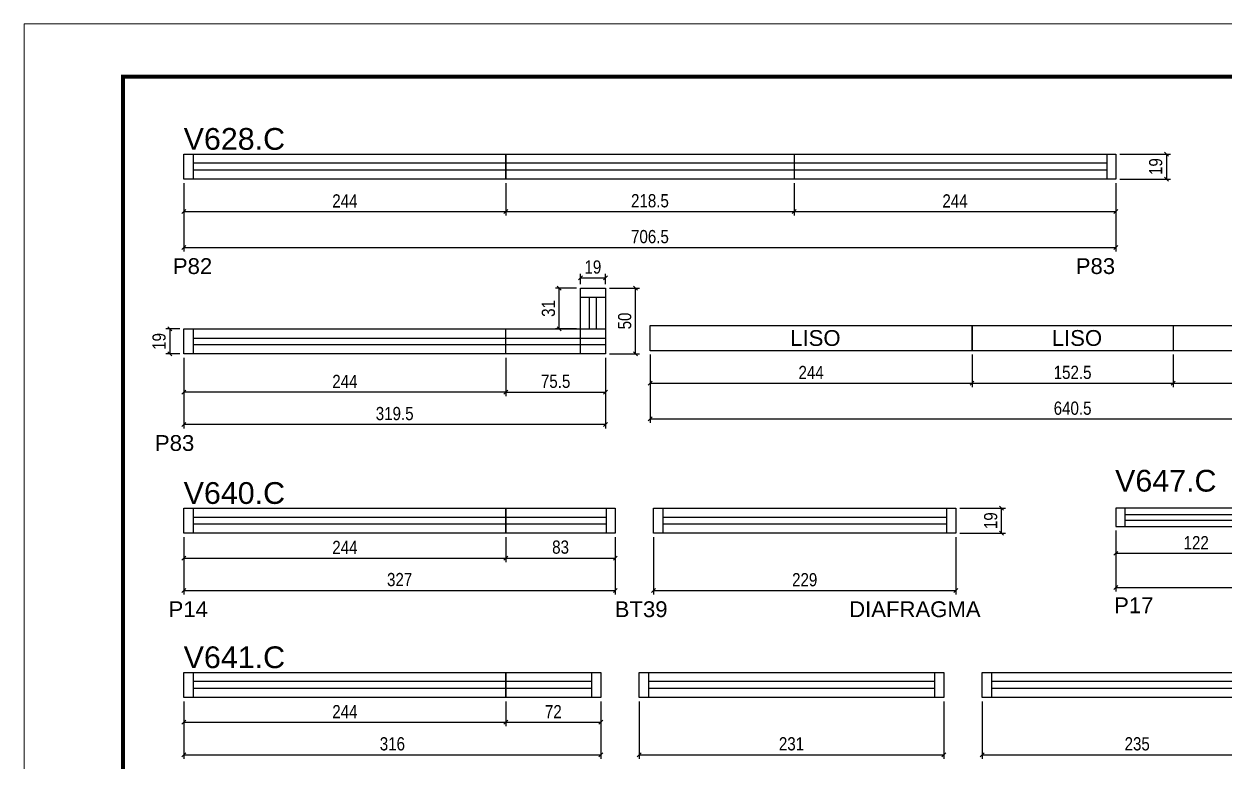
# Model space of a CAD drawing. Extents: x 1959 to 8212, y 239 to 4735.
# Drawn here: x 6727 to 7638, y 3027 to 3587 of the extents above; entities that cross this region are included whole.
import ezdxf

# ---------------------------------------------------------------- set-up
doc = ezdxf.new("R2010")
doc.units = 0
doc.linetypes.add('DASHED', pattern=[0.75, 0.5, -0.25])
for name, color, linetype in [('5', 5, 'Continuous'), ('COTA', 241, 'Continuous'), ('NOMENCLATURA', 7, 'Continuous'), ('Painéis', 200, 'Continuous'), ('SARR_2.2x7', 40, 'Continuous'), ('SARR_EDITAR', 141, 'Continuous')]:
    doc.layers.add(name, color=color, linetype=linetype)
doc.layers.add('Folhas', color=255, linetype='Continuous', lineweight=9)
doc.layers.add('SARRAFO DE PRESSAO', color=251, linetype='DASHED', lineweight=9)
doc.styles.add('COTA TECNICA', font='techl___.ttf', dxfattribs={"height": 10})
doc.styles.add('COTA TECNICA-50', font='techl___.ttf', dxfattribs={"height": 10})
doc.styles.get("Standard").update_dxf_attribs({"font": 'arial.ttf'})
doc.dimstyles.new('COTA PAINEL-50', dxfattribs={"dimtxt": 10, "dimasz": 3, "dimexe": 3, "dimexo": 3, "dimgap": 3, "dimtad": 1, "dimdec": 1, "dimzin": 12, "dimdsep": 46, "dimtxsty": 'COTA TECNICA-50', "dimblk1": 'OBLIQUE', "dimblk2": 'OBLIQUE', "dimsah": 1, "dimcen": 0.9, "dimclrd": 4, "dimclre": 4, "dimclrt": 240, "dimadec": 1, "dimazin": 3, "dimtfac": 1, "dimtdec": 1, "dimtmove": 0, "dimatfit": 3, "dimfxl": 1, "dimtolj": 1, "dimtzin": 12, "dimarcsym": 0})
doc.dimstyles.new('PAINEL', dxfattribs={"dimtxt": 10, "dimasz": 3, "dimexe": 3, "dimexo": 3, "dimgap": 3, "dimtad": 1, "dimdec": 1, "dimzin": 12, "dimdsep": 46, "dimtxsty": 'COTA TECNICA', "dimblk1": 'OBLIQUE', "dimblk2": 'OBLIQUE', "dimsah": 1, "dimcen": 0.9, "dimclrd": 4, "dimclre": 4, "dimclrt": 240, "dimadec": 1, "dimazin": 3, "dimtfac": 1, "dimtdec": 1, "dimtmove": 0, "dimatfit": 3, "dimfxl": 1, "dimtolj": 1, "dimtzin": 12, "dimarcsym": 0})

# ---------------------------------------------------------------- blocks, each defined once
blk = doc.blocks.new('9999999999')
at = {"layer": 'Folhas'}
blk.add_lwpolyline([(98138.98, 34190.21), (99623.98, 34190.21), (99623.98, 35240.21), (98138.98, 35240.21)], close=True, dxfattribs=at)
at = {"layer": 'Folhas', "color": 30, "const_width": 3}
blk.add_lwpolyline([(98213.98, 34230.21), (99583.98, 34230.21), (99583.98, 35200.21), (98213.98, 35200.21)], close=True, dxfattribs=at)
blk = doc.blocks.new('_Oblique')
at = {"color": 0, "linetype": 'ByBlock', "lineweight": -2}
blk.add_line((-0.5, -0.5), (0.5, 0.5), dxfattribs=at)
blk = doc.blocks.new('*D253')
at = {"layer": 'COTA', "color": 4, "linetype": 'ByBlock', "lineweight": -2, "transparency": 16777216}
for p, q in [((6848.49, 3466.02), (6848.49, 3441.4)), ((7092.49, 3466.02), (7092.49, 3441.4)), ((6848.49, 3444.4), (7092.49, 3444.4))]:
    blk.add_line(p, q, dxfattribs=at)
at = {"layer": 'Defpoints', "color": 0, "linetype": 'ByBlock', "transparency": 16777216}
for p in [(6848.49, 3469.02), (7092.49, 3469.02), (7092.49, 3444.4)]:
    blk.add_point(p, dxfattribs=at)
at = {"layer": 'COTA', "color": 4, "linetype": 'ByBlock', "lineweight": -2, "transparency": 16777216, "xscale": 3, "yscale": 3, "zscale": 3, "rotation": 180}
blk.add_blockref('_Oblique', (6848.49, 3444.4), dxfattribs=at)
at = {"layer": 'COTA', "color": 4, "linetype": 'ByBlock', "lineweight": -2, "transparency": 16777216, "xscale": 3, "yscale": 3, "zscale": 3}
blk.add_blockref('_Oblique', (7092.49, 3444.4), dxfattribs=at)
at = {"layer": 'COTA', "color": 240, "linetype": 'ByBlock', "transparency": 16777216, "insert": (6970.49, 3452.48), "char_height": 10, "attachment_point": 5, "style": 'COTA TECNICA-50'}
blk.add_mtext('\\A1;244', dxfattribs=at)
blk = doc.blocks.new('*D254')
at = {"layer": 'COTA', "color": 4, "lineweight": -2, "transparency": 16777216}
for p, q in [((6848.49, 3466.02), (6848.49, 3414.24)), ((7554.99, 3466.02), (7554.99, 3414.24)), ((6848.49, 3417.24), (7554.99, 3417.24))]:
    blk.add_line(p, q, dxfattribs=at)
at = {"layer": 'Defpoints', "color": 0, "transparency": 16777216}
for p in [(6848.49, 3469.02), (7554.99, 3469.02), (7554.99, 3417.24)]:
    blk.add_point(p, dxfattribs=at)
at = {"layer": 'COTA', "color": 4, "lineweight": -2, "transparency": 16777216, "xscale": 3, "yscale": 3, "zscale": 3, "rotation": 180}
blk.add_blockref('_Oblique', (6848.49, 3417.24), dxfattribs=at)
at = {"layer": 'COTA', "color": 4, "lineweight": -2, "transparency": 16777216, "xscale": 3, "yscale": 3, "zscale": 3}
blk.add_blockref('_Oblique', (7554.99, 3417.24), dxfattribs=at)
at = {"layer": 'COTA', "color": 240, "transparency": 16777216, "insert": (7201.74, 3425.35), "char_height": 10, "attachment_point": 5, "style": 'COTA TECNICA'}
blk.add_mtext('\\A1;706.5', dxfattribs=at)
blk = doc.blocks.new('*D255')
at = {"layer": 'Defpoints', "color": 0, "transparency": 16777216}
for p in [(7092.49, 3469.02), (7310.99, 3469.02), (7310.99, 3444.4)]:
    blk.add_point(p, dxfattribs=at)
at = {"layer": 'Painéis', "color": 4, "lineweight": -2, "transparency": 16777216}
for p, q in [((7092.49, 3466.02), (7092.49, 3441.4)), ((7310.99, 3466.02), (7310.99, 3441.4)), ((7092.49, 3444.4), (7310.99, 3444.4))]:
    blk.add_line(p, q, dxfattribs=at)
at = {"layer": 'Painéis', "color": 4, "lineweight": -2, "transparency": 16777216, "xscale": 3, "yscale": 3, "zscale": 3, "rotation": 180}
blk.add_blockref('_Oblique', (7092.49, 3444.4), dxfattribs=at)
at = {"layer": 'Painéis', "color": 4, "lineweight": -2, "transparency": 16777216, "xscale": 3, "yscale": 3, "zscale": 3}
blk.add_blockref('_Oblique', (7310.99, 3444.4), dxfattribs=at)
at = {"layer": 'Painéis', "color": 240, "transparency": 16777216, "insert": (7201.74, 3452.53), "char_height": 10, "attachment_point": 5, "style": 'COTA TECNICA'}
blk.add_mtext('\\A1;218.5', dxfattribs=at)
blk = doc.blocks.new('*D256')
at = {"layer": 'Defpoints', "color": 0, "transparency": 16777216}
for p in [(7310.99, 3469.02), (7554.99, 3469.02), (7554.99, 3444.4)]:
    blk.add_point(p, dxfattribs=at)
at = {"layer": 'Painéis', "color": 4, "lineweight": -2, "transparency": 16777216}
for p, q in [((7310.99, 3466.02), (7310.99, 3441.4)), ((7554.99, 3466.02), (7554.99, 3441.4)), ((7310.99, 3444.4), (7554.99, 3444.4))]:
    blk.add_line(p, q, dxfattribs=at)
at = {"layer": 'Painéis', "color": 4, "lineweight": -2, "transparency": 16777216, "xscale": 3, "yscale": 3, "zscale": 3, "rotation": 180}
blk.add_blockref('_Oblique', (7310.99, 3444.4), dxfattribs=at)
at = {"layer": 'Painéis', "color": 4, "lineweight": -2, "transparency": 16777216, "xscale": 3, "yscale": 3, "zscale": 3}
blk.add_blockref('_Oblique', (7554.99, 3444.4), dxfattribs=at)
at = {"layer": 'Painéis', "color": 240, "transparency": 16777216, "insert": (7432.99, 3452.48), "char_height": 10, "attachment_point": 5, "style": 'COTA TECNICA'}
blk.add_mtext('\\A1;244', dxfattribs=at)
blk = doc.blocks.new('*D259')
at = {"layer": 'COTA', "color": 4, "linetype": 'ByBlock', "lineweight": -2, "transparency": 16777216}
for p, q in [((7201.88, 3335.89), (7201.88, 3311.28)), ((7445.88, 3335.89), (7445.88, 3311.28)), ((7201.88, 3314.28), (7445.88, 3314.28))]:
    blk.add_line(p, q, dxfattribs=at)
at = {"layer": 'Defpoints', "color": 0, "linetype": 'ByBlock', "transparency": 16777216}
for p in [(7201.88, 3338.89), (7445.88, 3338.89), (7445.88, 3314.28)]:
    blk.add_point(p, dxfattribs=at)
at = {"layer": 'COTA', "color": 4, "linetype": 'ByBlock', "lineweight": -2, "transparency": 16777216, "xscale": 3, "yscale": 3, "zscale": 3, "rotation": 180}
blk.add_blockref('_Oblique', (7201.88, 3314.28), dxfattribs=at)
at = {"layer": 'COTA', "color": 4, "linetype": 'ByBlock', "lineweight": -2, "transparency": 16777216, "xscale": 3, "yscale": 3, "zscale": 3}
blk.add_blockref('_Oblique', (7445.88, 3314.28), dxfattribs=at)
at = {"layer": 'COTA', "color": 240, "linetype": 'ByBlock', "transparency": 16777216, "insert": (7323.88, 3322.35), "char_height": 10, "attachment_point": 5, "style": 'COTA TECNICA-50'}
blk.add_mtext('\\A1;244', dxfattribs=at)
blk = doc.blocks.new('*D260')
at = {"layer": 'COTA', "color": 4, "lineweight": -2, "transparency": 16777216}
for p, q in [((7201.88, 3335.89), (7201.88, 3284.11)), ((7842.38, 3335.89), (7842.38, 3284.11)), ((7201.88, 3287.11), (7842.38, 3287.11))]:
    blk.add_line(p, q, dxfattribs=at)
at = {"layer": 'Defpoints', "color": 0, "transparency": 16777216}
for p in [(7201.88, 3338.89), (7842.38, 3338.89), (7842.38, 3287.11)]:
    blk.add_point(p, dxfattribs=at)
at = {"layer": 'COTA', "color": 4, "lineweight": -2, "transparency": 16777216, "xscale": 3, "yscale": 3, "zscale": 3, "rotation": 180}
blk.add_blockref('_Oblique', (7201.88, 3287.11), dxfattribs=at)
at = {"layer": 'COTA', "color": 4, "lineweight": -2, "transparency": 16777216, "xscale": 3, "yscale": 3, "zscale": 3}
blk.add_blockref('_Oblique', (7842.38, 3287.11), dxfattribs=at)
at = {"layer": 'COTA', "color": 240, "transparency": 16777216, "insert": (7522.13, 3295.22), "char_height": 10, "attachment_point": 5, "style": 'COTA TECNICA'}
blk.add_mtext('\\A1;640.5', dxfattribs=at)
blk = doc.blocks.new('*D261')
at = {"layer": 'Defpoints', "color": 0, "transparency": 16777216}
for p in [(7445.88, 3338.89), (7598.38, 3338.89), (7598.38, 3314.28)]:
    blk.add_point(p, dxfattribs=at)
at = {"layer": 'Painéis', "color": 4, "lineweight": -2, "transparency": 16777216}
for p, q in [((7445.88, 3335.89), (7445.88, 3311.28)), ((7598.38, 3335.89), (7598.38, 3311.28)), ((7445.88, 3314.28), (7598.38, 3314.28))]:
    blk.add_line(p, q, dxfattribs=at)
at = {"layer": 'Painéis', "color": 4, "lineweight": -2, "transparency": 16777216, "xscale": 3, "yscale": 3, "zscale": 3, "rotation": 180}
blk.add_blockref('_Oblique', (7445.88, 3314.28), dxfattribs=at)
at = {"layer": 'Painéis', "color": 4, "lineweight": -2, "transparency": 16777216, "xscale": 3, "yscale": 3, "zscale": 3}
blk.add_blockref('_Oblique', (7598.38, 3314.28), dxfattribs=at)
at = {"layer": 'Painéis', "color": 240, "transparency": 16777216, "insert": (7522.13, 3322.39), "char_height": 10, "attachment_point": 5, "style": 'COTA TECNICA'}
blk.add_mtext('\\A1;152.5', dxfattribs=at)
blk = doc.blocks.new('*D262')
at = {"layer": 'Defpoints', "color": 0, "transparency": 16777216}
for p in [(7598.38, 3338.89), (7842.38, 3338.89), (7842.38, 3314.28)]:
    blk.add_point(p, dxfattribs=at)
at = {"layer": 'Painéis', "color": 4, "lineweight": -2, "transparency": 16777216}
for p, q in [((7598.38, 3335.89), (7598.38, 3311.28)), ((7842.38, 3335.89), (7842.38, 3311.28)), ((7598.38, 3314.28), (7842.38, 3314.28))]:
    blk.add_line(p, q, dxfattribs=at)
at = {"layer": 'Painéis', "color": 4, "lineweight": -2, "transparency": 16777216, "xscale": 3, "yscale": 3, "zscale": 3, "rotation": 180}
blk.add_blockref('_Oblique', (7598.38, 3314.28), dxfattribs=at)
at = {"layer": 'Painéis', "color": 4, "lineweight": -2, "transparency": 16777216, "xscale": 3, "yscale": 3, "zscale": 3}
blk.add_blockref('_Oblique', (7842.38, 3314.28), dxfattribs=at)
at = {"layer": 'Painéis', "color": 240, "transparency": 16777216, "insert": (7720.38, 3322.35), "char_height": 10, "attachment_point": 5, "style": 'COTA TECNICA'}
blk.add_mtext('\\A1;244', dxfattribs=at)
blk = doc.blocks.new('*D264')
at = {"layer": 'COTA', "color": 4, "lineweight": -2, "transparency": 16777216}
for p, q in [((7170.99, 3386.41), (7193.75, 3386.41)), ((7190.75, 3336.41), (7190.75, 3386.41)), ((7170.99, 3336.41), (7193.75, 3336.41))]:
    blk.add_line(p, q, dxfattribs=at)
at = {"layer": 'Defpoints', "color": 0, "transparency": 16777216}
for p in [(7167.99, 3386.41), (7190.75, 3386.41), (7167.99, 3336.41)]:
    blk.add_point(p, dxfattribs=at)
at = {"layer": 'COTA', "color": 4, "lineweight": -2, "transparency": 16777216, "xscale": 3, "yscale": 3, "zscale": 3}
for p, rotation in [((7190.75, 3386.41), 90), ((7190.75, 3336.41), 270)]:
    blk.add_blockref('_Oblique', p, dxfattribs=dict(at, rotation=rotation))
at = {"layer": 'COTA', "color": 240, "transparency": 16777216, "insert": (7182.64, 3361.41), "char_height": 10, "attachment_point": 5, "rotation": 90, "style": 'COTA TECNICA'}
blk.add_mtext('\\A1;50', dxfattribs=at)
blk = doc.blocks.new('*D265')
at = {"layer": 'COTA', "color": 4, "lineweight": -2, "transparency": 16777216}
for p, q in [((6848.49, 3333.41), (6848.49, 3279.91)), ((7167.99, 3333.41), (7167.99, 3279.91)), ((7167.99, 3282.91), (6848.49, 3282.91))]:
    blk.add_line(p, q, dxfattribs=at)
at = {"layer": 'Defpoints', "color": 0, "transparency": 16777216}
for p in [(6848.49, 3336.41), (7167.99, 3336.41), (6848.49, 3282.91)]:
    blk.add_point(p, dxfattribs=at)
at = {"layer": 'COTA', "color": 4, "lineweight": -2, "transparency": 16777216, "xscale": 3, "yscale": 3, "zscale": 3, "rotation": 180}
blk.add_blockref('_Oblique', (6848.49, 3282.91), dxfattribs=at)
at = {"layer": 'COTA', "color": 4, "lineweight": -2, "transparency": 16777216, "xscale": 3, "yscale": 3, "zscale": 3}
blk.add_blockref('_Oblique', (7167.99, 3282.91), dxfattribs=at)
at = {"layer": 'COTA', "color": 240, "transparency": 16777216, "insert": (7008.24, 3291.15), "char_height": 10, "attachment_point": 5, "style": 'COTA TECNICA'}
blk.add_mtext('\\A1;319.5', dxfattribs=at)
blk = doc.blocks.new('*D267')
at = {"layer": 'COTA', "color": 4, "lineweight": -2, "transparency": 16777216}
for p, q in [((7148.99, 3389.41), (7148.99, 3397.19)), ((7167.99, 3389.41), (7167.99, 3397.19)), ((7148.99, 3394.19), (7167.99, 3394.19))]:
    blk.add_line(p, q, dxfattribs=at)
at = {"layer": 'Defpoints', "color": 0, "transparency": 16777216}
for p in [(7167.99, 3394.19), (7148.99, 3386.41), (7167.99, 3386.41)]:
    blk.add_point(p, dxfattribs=at)
at = {"layer": 'COTA', "color": 4, "lineweight": -2, "transparency": 16777216, "xscale": 3, "yscale": 3, "zscale": 3, "rotation": 180}
blk.add_blockref('_Oblique', (7148.99, 3394.19), dxfattribs=at)
at = {"layer": 'COTA', "color": 4, "lineweight": -2, "transparency": 16777216, "xscale": 3, "yscale": 3, "zscale": 3}
blk.add_blockref('_Oblique', (7167.99, 3394.19), dxfattribs=at)
at = {"layer": 'COTA', "color": 240, "transparency": 16777216, "insert": (7158.49, 3402.28), "char_height": 10, "attachment_point": 5, "style": 'COTA TECNICA'}
blk.add_mtext('\\A1;19', dxfattribs=at)
blk = doc.blocks.new('*D266')
at = {"layer": 'COTA', "color": 4, "lineweight": -2, "transparency": 16777216}
for p, q in [((6848.49, 3333.41), (6848.49, 3304.49)), ((7092.49, 3333.41), (7092.49, 3304.49)), ((7092.49, 3307.49), (6848.49, 3307.49))]:
    blk.add_line(p, q, dxfattribs=at)
at = {"layer": 'Defpoints', "color": 0, "transparency": 16777216}
for p in [(6848.49, 3336.41), (7092.49, 3336.41), (6848.49, 3307.49)]:
    blk.add_point(p, dxfattribs=at)
at = {"layer": 'COTA', "color": 4, "lineweight": -2, "transparency": 16777216, "xscale": 3, "yscale": 3, "zscale": 3, "rotation": 180}
blk.add_blockref('_Oblique', (6848.49, 3307.49), dxfattribs=at)
at = {"layer": 'COTA', "color": 4, "lineweight": -2, "transparency": 16777216, "xscale": 3, "yscale": 3, "zscale": 3}
blk.add_blockref('_Oblique', (7092.49, 3307.49), dxfattribs=at)
at = {"layer": 'COTA', "color": 240, "transparency": 16777216, "insert": (6970.49, 3315.56), "char_height": 10, "attachment_point": 5, "style": 'COTA TECNICA'}
blk.add_mtext('\\A1;244', dxfattribs=at)
blk = doc.blocks.new('*D268')
at = {"layer": 'COTA', "color": 4, "lineweight": -2, "transparency": 16777216}
for p, q in [((7092.49, 3333.41), (7092.49, 3304.49)), ((7167.99, 3333.41), (7167.99, 3304.49)), ((7092.49, 3307.49), (7167.99, 3307.49))]:
    blk.add_line(p, q, dxfattribs=at)
at = {"layer": 'Defpoints', "color": 0, "transparency": 16777216}
for p in [(7092.49, 3336.41), (7167.99, 3336.41), (7167.99, 3307.49)]:
    blk.add_point(p, dxfattribs=at)
at = {"layer": 'COTA', "color": 4, "lineweight": -2, "transparency": 16777216, "xscale": 3, "yscale": 3, "zscale": 3, "rotation": 180}
blk.add_blockref('_Oblique', (7092.49, 3307.49), dxfattribs=at)
at = {"layer": 'COTA', "color": 4, "lineweight": -2, "transparency": 16777216, "xscale": 3, "yscale": 3, "zscale": 3}
blk.add_blockref('_Oblique', (7167.99, 3307.49), dxfattribs=at)
at = {"layer": 'COTA', "color": 240, "transparency": 16777216, "insert": (7130.24, 3315.6), "char_height": 10, "attachment_point": 5, "style": 'COTA TECNICA'}
blk.add_mtext('\\A1;75.5', dxfattribs=at)
blk = doc.blocks.new('*D269')
at = {"layer": 'COTA', "color": 4, "lineweight": -2, "transparency": 16777216}
for p, q in [((7145.99, 3386.41), (7130.03, 3386.41)), ((7133.03, 3355.41), (7133.03, 3386.41)), ((7145.99, 3355.41), (7130.03, 3355.41))]:
    blk.add_line(p, q, dxfattribs=at)
at = {"layer": 'Defpoints', "color": 0, "transparency": 16777216}
for p in [(7133.03, 3386.41), (7148.99, 3386.41), (7148.99, 3355.41)]:
    blk.add_point(p, dxfattribs=at)
at = {"layer": 'COTA', "color": 4, "lineweight": -2, "transparency": 16777216, "xscale": 3, "yscale": 3, "zscale": 3}
for p, rotation in [((7133.03, 3386.41), 90), ((7133.03, 3355.41), 270)]:
    blk.add_blockref('_Oblique', p, dxfattribs=dict(at, rotation=rotation))
at = {"layer": 'COTA', "color": 240, "transparency": 16777216, "insert": (7124.81, 3370.91), "char_height": 10, "attachment_point": 5, "rotation": 90, "style": 'COTA TECNICA'}
blk.add_mtext('\\A1;31', dxfattribs=at)
blk = doc.blocks.new('*D270')
at = {"layer": 'COTA', "color": 4, "lineweight": -2, "transparency": 16777216}
for p, q in [((7557.99, 3488.02), (7596.23, 3488.02)), ((7593.23, 3488.02), (7593.23, 3469.02)), ((7557.99, 3469.02), (7596.23, 3469.02))]:
    blk.add_line(p, q, dxfattribs=at)
at = {"layer": 'Defpoints', "color": 0, "transparency": 16777216}
for p in [(7554.99, 3488.02), (7554.99, 3469.02), (7593.23, 3469.02)]:
    blk.add_point(p, dxfattribs=at)
at = {"layer": 'COTA', "color": 4, "lineweight": -2, "transparency": 16777216, "xscale": 3, "yscale": 3, "zscale": 3}
for p, rotation in [((7593.23, 3488.02), 90), ((7593.23, 3469.02), 270)]:
    blk.add_blockref('_Oblique', p, dxfattribs=dict(at, rotation=rotation))
at = {"layer": 'COTA', "color": 240, "transparency": 16777216, "insert": (7585.14, 3478.52), "char_height": 10, "attachment_point": 5, "rotation": 90, "style": 'COTA TECNICA'}
blk.add_mtext('\\A1;19', dxfattribs=at)
blk = doc.blocks.new('*D271')
at = {"layer": 'COTA', "color": 4, "lineweight": -2, "transparency": 16777216}
for p, q in [((6845.49, 3355.41), (6834.78, 3355.41)), ((6837.78, 3355.41), (6837.78, 3336.41)), ((6845.49, 3336.41), (6834.78, 3336.41))]:
    blk.add_line(p, q, dxfattribs=at)
at = {"layer": 'Defpoints', "color": 0, "transparency": 16777216}
for p in [(6848.49, 3355.41), (6837.78, 3336.41), (6848.49, 3336.41)]:
    blk.add_point(p, dxfattribs=at)
at = {"layer": 'COTA', "color": 4, "lineweight": -2, "transparency": 16777216, "xscale": 3, "yscale": 3, "zscale": 3}
for p, rotation in [((6837.78, 3355.41), 90), ((6837.78, 3336.41), 270)]:
    blk.add_blockref('_Oblique', p, dxfattribs=dict(at, rotation=rotation))
at = {"layer": 'COTA', "color": 240, "transparency": 16777216, "insert": (6829.69, 3345.91), "char_height": 10, "attachment_point": 5, "rotation": 90, "style": 'COTA TECNICA'}
blk.add_mtext('\\A1;19', dxfattribs=at)
blk = doc.blocks.new('*D297')
at = {"layer": 'COTA', "color": 4, "linetype": 'ByBlock', "lineweight": -2, "transparency": 16777216}
for p, q in [((6848.49, 3197.46), (6848.49, 3178.62)), ((7092.49, 3197.46), (7092.49, 3178.62)), ((6848.49, 3181.62), (7092.49, 3181.62))]:
    blk.add_line(p, q, dxfattribs=at)
at = {"layer": 'Defpoints', "color": 0, "linetype": 'ByBlock', "transparency": 16777216}
for p in [(6848.49, 3200.46), (7092.49, 3200.46), (7092.49, 3181.62)]:
    blk.add_point(p, dxfattribs=at)
at = {"layer": 'COTA', "color": 4, "linetype": 'ByBlock', "lineweight": -2, "transparency": 16777216, "xscale": 3, "yscale": 3, "zscale": 3, "rotation": 180}
blk.add_blockref('_Oblique', (6848.49, 3181.62), dxfattribs=at)
at = {"layer": 'COTA', "color": 4, "linetype": 'ByBlock', "lineweight": -2, "transparency": 16777216, "xscale": 3, "yscale": 3, "zscale": 3}
blk.add_blockref('_Oblique', (7092.49, 3181.62), dxfattribs=at)
at = {"layer": 'COTA', "color": 240, "linetype": 'ByBlock', "transparency": 16777216, "insert": (6970.49, 3189.69), "char_height": 10, "attachment_point": 5, "style": 'COTA TECNICA-50'}
blk.add_mtext('\\A1;244', dxfattribs=at)
blk = doc.blocks.new('*D298')
at = {"layer": 'COTA', "color": 4, "linetype": 'ByBlock', "lineweight": -2, "transparency": 16777216}
for p, q in [((7092.49, 3197.46), (7092.49, 3178.62)), ((7175.49, 3197.46), (7175.49, 3178.62)), ((7092.49, 3181.62), (7175.49, 3181.62))]:
    blk.add_line(p, q, dxfattribs=at)
at = {"layer": 'Defpoints', "color": 0, "linetype": 'ByBlock', "transparency": 16777216}
for p in [(7092.49, 3200.46), (7175.49, 3200.46), (7175.49, 3181.62)]:
    blk.add_point(p, dxfattribs=at)
at = {"layer": 'COTA', "color": 4, "linetype": 'ByBlock', "lineweight": -2, "transparency": 16777216, "xscale": 3, "yscale": 3, "zscale": 3, "rotation": 180}
blk.add_blockref('_Oblique', (7092.49, 3181.62), dxfattribs=at)
at = {"layer": 'COTA', "color": 4, "linetype": 'ByBlock', "lineweight": -2, "transparency": 16777216, "xscale": 3, "yscale": 3, "zscale": 3}
blk.add_blockref('_Oblique', (7175.49, 3181.62), dxfattribs=at)
at = {"layer": 'COTA', "color": 240, "linetype": 'ByBlock', "transparency": 16777216, "insert": (7133.99, 3189.86), "char_height": 10, "attachment_point": 5, "style": 'COTA TECNICA-50'}
blk.add_mtext('\\A1;83', dxfattribs=at)
blk = doc.blocks.new('*D299')
at = {"layer": 'COTA', "color": 4, "lineweight": -2, "transparency": 16777216}
for p, q in [((6848.49, 3197.46), (6848.49, 3154.03)), ((7175.49, 3197.46), (7175.49, 3154.03)), ((6848.49, 3157.03), (7175.49, 3157.03))]:
    blk.add_line(p, q, dxfattribs=at)
at = {"layer": 'Defpoints', "color": 0, "transparency": 16777216}
for p in [(6848.49, 3200.46), (7175.49, 3200.46), (7175.49, 3157.03)]:
    blk.add_point(p, dxfattribs=at)
at = {"layer": 'COTA', "color": 4, "lineweight": -2, "transparency": 16777216, "xscale": 3, "yscale": 3, "zscale": 3, "rotation": 180}
blk.add_blockref('_Oblique', (6848.49, 3157.03), dxfattribs=at)
at = {"layer": 'COTA', "color": 4, "lineweight": -2, "transparency": 16777216, "xscale": 3, "yscale": 3, "zscale": 3}
blk.add_blockref('_Oblique', (7175.49, 3157.03), dxfattribs=at)
at = {"layer": 'COTA', "color": 240, "transparency": 16777216, "insert": (7011.99, 3165.25), "char_height": 10, "attachment_point": 5, "style": 'COTA TECNICA'}
blk.add_mtext('\\A1;327', dxfattribs=at)
blk = doc.blocks.new('*D301')
at = {"layer": 'COTA', "color": 4, "lineweight": -2, "transparency": 16777216}
for p, q in [((7204.54, 3197.46), (7204.54, 3154.03)), ((7433.54, 3197.46), (7433.54, 3154.03)), ((7204.54, 3157.03), (7433.54, 3157.03))]:
    blk.add_line(p, q, dxfattribs=at)
at = {"layer": 'Defpoints', "color": 0, "transparency": 16777216}
for p in [(7204.54, 3200.46), (7433.54, 3200.46), (7433.54, 3157.03)]:
    blk.add_point(p, dxfattribs=at)
at = {"layer": 'COTA', "color": 4, "lineweight": -2, "transparency": 16777216, "xscale": 3, "yscale": 3, "zscale": 3, "rotation": 180}
blk.add_blockref('_Oblique', (7204.54, 3157.03), dxfattribs=at)
at = {"layer": 'COTA', "color": 4, "lineweight": -2, "transparency": 16777216, "xscale": 3, "yscale": 3, "zscale": 3}
blk.add_blockref('_Oblique', (7433.54, 3157.03), dxfattribs=at)
at = {"layer": 'COTA', "color": 240, "transparency": 16777216, "insert": (7319.04, 3165.12), "char_height": 10, "attachment_point": 5, "style": 'COTA TECNICA'}
blk.add_mtext('\\A1;229', dxfattribs=at)
blk = doc.blocks.new('*D302')
at = {"layer": 'COTA', "color": 4, "lineweight": -2, "transparency": 16777216}
for p, q in [((7436.54, 3219.46), (7471.17, 3219.46)), ((7468.17, 3200.46), (7468.17, 3219.46)), ((7436.54, 3200.46), (7471.17, 3200.46))]:
    blk.add_line(p, q, dxfattribs=at)
at = {"layer": 'Defpoints', "color": 0, "transparency": 16777216}
for p in [(7433.54, 3219.46), (7468.17, 3219.46), (7433.54, 3200.46)]:
    blk.add_point(p, dxfattribs=at)
at = {"layer": 'COTA', "color": 4, "lineweight": -2, "transparency": 16777216, "xscale": 3, "yscale": 3, "zscale": 3}
for p, rotation in [((7468.17, 3219.46), 90), ((7468.17, 3200.46), 270)]:
    blk.add_blockref('_Oblique', p, dxfattribs=dict(at, rotation=rotation))
at = {"layer": 'COTA', "color": 240, "transparency": 16777216, "insert": (7460.08, 3209.96), "char_height": 10, "attachment_point": 5, "rotation": 90, "style": 'COTA TECNICA'}
blk.add_mtext('\\A1;19', dxfattribs=at)
blk = doc.blocks.new('*D303')
at = {"layer": 'COTA', "color": 4, "linetype": 'ByBlock', "lineweight": -2, "transparency": 16777216}
for p, q in [((6848.49, 3072.9), (6848.49, 3054.06)), ((7092.49, 3072.9), (7092.49, 3054.06)), ((6848.49, 3057.06), (7092.49, 3057.06))]:
    blk.add_line(p, q, dxfattribs=at)
at = {"layer": 'Defpoints', "color": 0, "linetype": 'ByBlock', "transparency": 16777216}
for p in [(6848.49, 3075.9), (7092.49, 3075.9), (7092.49, 3057.06)]:
    blk.add_point(p, dxfattribs=at)
at = {"layer": 'COTA', "color": 4, "linetype": 'ByBlock', "lineweight": -2, "transparency": 16777216, "xscale": 3, "yscale": 3, "zscale": 3, "rotation": 180}
blk.add_blockref('_Oblique', (6848.49, 3057.06), dxfattribs=at)
at = {"layer": 'COTA', "color": 4, "linetype": 'ByBlock', "lineweight": -2, "transparency": 16777216, "xscale": 3, "yscale": 3, "zscale": 3}
blk.add_blockref('_Oblique', (7092.49, 3057.06), dxfattribs=at)
at = {"layer": 'COTA', "color": 240, "linetype": 'ByBlock', "transparency": 16777216, "insert": (6970.49, 3065.13), "char_height": 10, "attachment_point": 5, "style": 'COTA TECNICA-50'}
blk.add_mtext('\\A1;244', dxfattribs=at)
blk = doc.blocks.new('*D304')
at = {"layer": 'COTA', "color": 4, "linetype": 'ByBlock', "lineweight": -2, "transparency": 16777216}
for p, q in [((7092.49, 3072.9), (7092.49, 3054.06)), ((7164.49, 3072.9), (7164.49, 3054.06)), ((7092.49, 3057.06), (7164.49, 3057.06))]:
    blk.add_line(p, q, dxfattribs=at)
at = {"layer": 'Defpoints', "color": 0, "linetype": 'ByBlock', "transparency": 16777216}
for p in [(7092.49, 3075.9), (7164.49, 3075.9), (7164.49, 3057.06)]:
    blk.add_point(p, dxfattribs=at)
at = {"layer": 'COTA', "color": 4, "linetype": 'ByBlock', "lineweight": -2, "transparency": 16777216, "xscale": 3, "yscale": 3, "zscale": 3, "rotation": 180}
blk.add_blockref('_Oblique', (7092.49, 3057.06), dxfattribs=at)
at = {"layer": 'COTA', "color": 4, "linetype": 'ByBlock', "lineweight": -2, "transparency": 16777216, "xscale": 3, "yscale": 3, "zscale": 3}
blk.add_blockref('_Oblique', (7164.49, 3057.06), dxfattribs=at)
at = {"layer": 'COTA', "color": 240, "linetype": 'ByBlock', "transparency": 16777216, "insert": (7128.49, 3065.13), "char_height": 10, "attachment_point": 5, "style": 'COTA TECNICA-50'}
blk.add_mtext('\\A1;72', dxfattribs=at)
blk = doc.blocks.new('*D305')
at = {"layer": 'COTA', "color": 4, "lineweight": -2, "transparency": 16777216}
for p, q in [((6848.49, 3072.9), (6848.49, 3029.47)), ((7164.49, 3072.9), (7164.49, 3029.47)), ((6848.49, 3032.47), (7164.49, 3032.47))]:
    blk.add_line(p, q, dxfattribs=at)
at = {"layer": 'Defpoints', "color": 0, "transparency": 16777216}
for p in [(6848.49, 3075.9), (7164.49, 3075.9), (7164.49, 3032.47)]:
    blk.add_point(p, dxfattribs=at)
at = {"layer": 'COTA', "color": 4, "lineweight": -2, "transparency": 16777216, "xscale": 3, "yscale": 3, "zscale": 3, "rotation": 180}
blk.add_blockref('_Oblique', (6848.49, 3032.47), dxfattribs=at)
at = {"layer": 'COTA', "color": 4, "lineweight": -2, "transparency": 16777216, "xscale": 3, "yscale": 3, "zscale": 3}
blk.add_blockref('_Oblique', (7164.49, 3032.47), dxfattribs=at)
at = {"layer": 'COTA', "color": 240, "transparency": 16777216, "insert": (7006.49, 3040.69), "char_height": 10, "attachment_point": 5, "style": 'COTA TECNICA'}
blk.add_mtext('\\A1;316', dxfattribs=at)
blk = doc.blocks.new('*D306')
at = {"layer": 'COTA', "color": 4, "lineweight": -2, "transparency": 16777216}
for p, q in [((7193.54, 3072.9), (7193.54, 3029.47)), ((7424.54, 3072.9), (7424.54, 3029.47)), ((7193.54, 3032.47), (7424.54, 3032.47))]:
    blk.add_line(p, q, dxfattribs=at)
at = {"layer": 'Defpoints', "color": 0, "transparency": 16777216}
for p in [(7193.54, 3075.9), (7424.54, 3075.9), (7424.54, 3032.47)]:
    blk.add_point(p, dxfattribs=at)
at = {"layer": 'COTA', "color": 4, "lineweight": -2, "transparency": 16777216, "xscale": 3, "yscale": 3, "zscale": 3, "rotation": 180}
blk.add_blockref('_Oblique', (7193.54, 3032.47), dxfattribs=at)
at = {"layer": 'COTA', "color": 4, "lineweight": -2, "transparency": 16777216, "xscale": 3, "yscale": 3, "zscale": 3}
blk.add_blockref('_Oblique', (7424.54, 3032.47), dxfattribs=at)
at = {"layer": 'COTA', "color": 240, "transparency": 16777216, "insert": (7309.04, 3040.69), "char_height": 10, "attachment_point": 5, "style": 'COTA TECNICA'}
blk.add_mtext('\\A1;231', dxfattribs=at)
blk = doc.blocks.new('*D308')
at = {"layer": 'COTA', "color": 4, "lineweight": -2, "transparency": 16777216}
for p, q in [((7453.59, 3072.9), (7453.59, 3029.47)), ((7688.59, 3072.9), (7688.59, 3029.47)), ((7453.59, 3032.47), (7688.59, 3032.47))]:
    blk.add_line(p, q, dxfattribs=at)
at = {"layer": 'Defpoints', "color": 0, "transparency": 16777216}
for p in [(7453.59, 3075.9), (7688.59, 3075.9), (7688.59, 3032.47)]:
    blk.add_point(p, dxfattribs=at)
at = {"layer": 'COTA', "color": 4, "lineweight": -2, "transparency": 16777216, "xscale": 3, "yscale": 3, "zscale": 3, "rotation": 180}
blk.add_blockref('_Oblique', (7453.59, 3032.47), dxfattribs=at)
at = {"layer": 'COTA', "color": 4, "lineweight": -2, "transparency": 16777216, "xscale": 3, "yscale": 3, "zscale": 3}
blk.add_blockref('_Oblique', (7688.59, 3032.47), dxfattribs=at)
at = {"layer": 'COTA', "color": 240, "transparency": 16777216, "insert": (7571.09, 3040.69), "char_height": 10, "attachment_point": 5, "style": 'COTA TECNICA'}
blk.add_mtext('\\A1;235', dxfattribs=at)
blk = doc.blocks.new('*D313')
at = {"layer": 'COTA', "color": 4, "linetype": 'ByBlock', "lineweight": -2, "transparency": 16777216}
for p, q in [((7554.81, 3202.46), (7554.81, 3156.26)), ((7814.31, 3202.46), (7814.31, 3156.26)), ((7554.81, 3159.26), (7814.31, 3159.26))]:
    blk.add_line(p, q, dxfattribs=at)
at = {"layer": 'Defpoints', "color": 0, "linetype": 'ByBlock', "transparency": 16777216}
for p in [(7554.81, 3205.46), (7814.31, 3205.46), (7814.31, 3159.26)]:
    blk.add_point(p, dxfattribs=at)
at = {"layer": 'COTA', "color": 4, "linetype": 'ByBlock', "lineweight": -2, "transparency": 16777216, "xscale": 3, "yscale": 3, "zscale": 3, "rotation": 180}
blk.add_blockref('_Oblique', (7554.81, 3159.26), dxfattribs=at)
at = {"layer": 'COTA', "color": 4, "linetype": 'ByBlock', "lineweight": -2, "transparency": 16777216, "xscale": 3, "yscale": 3, "zscale": 3}
blk.add_blockref('_Oblique', (7814.31, 3159.26), dxfattribs=at)
at = {"layer": 'COTA', "color": 240, "linetype": 'ByBlock', "transparency": 16777216, "insert": (7684.56, 3167.4), "char_height": 10, "attachment_point": 5, "style": 'COTA TECNICA-50'}
blk.add_mtext('\\A1;259.5', dxfattribs=at)
blk = doc.blocks.new('*D314')
at = {"layer": 'COTA', "color": 4, "lineweight": -2, "transparency": 16777216}
for p, q in [((7554.81, 3202.46), (7554.81, 3182.22)), ((7676.81, 3202.46), (7676.81, 3182.22)), ((7554.81, 3185.22), (7676.81, 3185.22))]:
    blk.add_line(p, q, dxfattribs=at)
at = {"layer": 'Defpoints', "color": 0, "transparency": 16777216}
for p in [(7554.81, 3205.46), (7676.81, 3205.46), (7676.81, 3185.22)]:
    blk.add_point(p, dxfattribs=at)
at = {"layer": 'COTA', "color": 4, "lineweight": -2, "transparency": 16777216, "xscale": 3, "yscale": 3, "zscale": 3, "rotation": 180}
blk.add_blockref('_Oblique', (7554.81, 3185.22), dxfattribs=at)
at = {"layer": 'COTA', "color": 4, "lineweight": -2, "transparency": 16777216, "xscale": 3, "yscale": 3, "zscale": 3}
blk.add_blockref('_Oblique', (7676.81, 3185.22), dxfattribs=at)
at = {"layer": 'COTA', "color": 240, "transparency": 16777216, "insert": (7615.81, 3193.28), "char_height": 10, "attachment_point": 5, "style": 'COTA TECNICA'}
blk.add_mtext('\\A1;122', dxfattribs=at)

msp = doc.modelspace()

# ---------------------------------------------------------------- linework, layer by layer
at = {"layer": 'COTA'}
msp.add_line((7148.99, 3355.41), (7167.99, 3355.41), dxfattribs=at)
at = {"layer": 'Painéis'}
for p, q in [((7092.49, 3488.02), (7554.99, 3488.02)), ((7092.49, 3469.02), (7092.49, 3488.02)), ((7310.99, 3488.02), (7310.99, 3469.02)), ((7554.99, 3488.02), (7554.99, 3469.02)), ((7554.99, 3469.02), (7092.49, 3469.02)), ((7148.99, 3336.41), (7148.99, 3386.41)), ((7148.99, 3386.41), (7167.99, 3386.41)), ((7167.99, 3386.41), (7167.99, 3336.41)), ((6848.49, 3355.41), (7148.99, 3355.41)), ((6848.49, 3336.41), (6848.49, 3355.41)), ((7092.49, 3336.41), (7092.49, 3355.41)), ((7445.88, 3357.89), (7842.38, 3357.89)), ((7445.88, 3338.89), (7445.88, 3357.89)), ((7598.38, 3357.89), (7598.38, 3338.89)), ((7167.99, 3336.41), (6848.49, 3336.41)), ((7842.38, 3338.89), (7445.88, 3338.89)), ((7092.49, 3219.46), (7175.49, 3219.46)), ((7092.49, 3200.46), (7092.49, 3219.46)), ((7175.49, 3219.46), (7175.49, 3200.46)), ((7204.54, 3200.46), (7204.54, 3219.46)), ((7204.54, 3219.46), (7433.54, 3219.46)), ((7433.54, 3219.46), (7433.54, 3200.46)), ((7175.49, 3200.46), (7092.49, 3200.46)), ((7433.54, 3200.46), (7204.54, 3200.46)), ((7092.49, 3094.9), (7164.49, 3094.9)), ((7092.49, 3075.9), (7092.49, 3094.9)), ((7164.49, 3094.9), (7164.49, 3075.9)), ((7193.54, 3075.9), (7193.54, 3094.9)), ((7193.54, 3094.9), (7424.54, 3094.9)), ((7424.54, 3094.9), (7424.54, 3075.9)), ((7453.59, 3075.9), (7453.59, 3094.9)), ((7453.59, 3094.9), (7688.59, 3094.9)), ((7164.49, 3075.9), (7092.49, 3075.9)), ((7424.54, 3075.9), (7193.54, 3075.9)), ((7688.59, 3075.9), (7453.59, 3075.9))]:
    msp.add_line(p, q, dxfattribs=at)
at = {"layer": 'Painéis', "linetype": 'ByBlock'}
for p, q in [((7554.81, 3219.46), (7554.81, 3205.46)), ((7814.31, 3219.46), (7554.81, 3219.46)), ((7554.81, 3205.46), (7814.31, 3205.46))]:
    msp.add_line(p, q, dxfattribs=at)
at = {"layer": 'Painéis'}
for points in [[(7092.49, 3469.02), (6848.49, 3469.02), (6848.49, 3488.02), (7092.49, 3488.02)], [(7445.88, 3338.89), (7201.88, 3338.89), (7201.88, 3357.89), (7445.88, 3357.89)], [(7092.49, 3200.46), (6848.49, 3200.46), (6848.49, 3219.46), (7092.49, 3219.46)], [(7092.49, 3075.9), (6848.49, 3075.9), (6848.49, 3094.9), (7092.49, 3094.9)]]:
    msp.add_lwpolyline(points, close=True, dxfattribs=at)
at = {"layer": 'SARR_2.2x7', "linetype": 'Continuous'}
for p, q in [((6855.49, 3488.02), (6855.49, 3469.02)), ((7547.99, 3488.02), (7547.99, 3469.02)), ((7092.49, 3481.02), (6855.49, 3481.02)), ((7310.99, 3481.02), (7092.49, 3481.02)), ((7547.99, 3481.02), (7310.99, 3481.02)), ((6855.49, 3476.02), (7092.49, 3476.02)), ((7092.49, 3476.02), (7310.99, 3476.02)), ((7310.99, 3476.02), (7547.99, 3476.02)), ((7148.99, 3379.41), (7167.99, 3379.41)), ((7155.99, 3355.41), (7155.99, 3379.41)), ((7160.99, 3379.41), (7160.99, 3355.41)), ((6855.49, 3355.41), (6855.49, 3336.41)), ((6855.49, 3348.41), (7167.99, 3348.41)), ((7167.99, 3343.41), (6855.49, 3343.41)), ((6855.49, 3219.46), (6855.49, 3200.46)), ((7168.49, 3219.46), (7168.49, 3200.46)), ((7211.54, 3219.46), (7211.54, 3200.46)), ((7426.54, 3219.46), (7426.54, 3200.46)), ((7561.81, 3219.46), (7561.81, 3205.46)), ((7168.49, 3212.46), (6855.49, 3212.46)), ((6855.49, 3207.46), (7168.49, 3207.46)), ((7426.54, 3212.46), (7211.54, 3212.46)), ((7211.54, 3207.46), (7426.54, 3207.46)), ((6855.49, 3094.9), (6855.49, 3075.9)), ((7157.49, 3087.9), (6855.49, 3087.9)), ((7157.49, 3094.9), (7157.49, 3075.9)), ((7200.54, 3094.9), (7200.54, 3075.9)), ((7417.54, 3087.9), (7200.54, 3087.9)), ((7417.54, 3094.9), (7417.54, 3075.9)), ((7460.59, 3094.9), (7460.59, 3075.9)), ((7681.59, 3087.9), (7460.59, 3087.9)), ((6855.49, 3082.9), (7157.49, 3082.9)), ((7200.54, 3082.9), (7417.54, 3082.9)), ((7460.59, 3082.9), (7681.59, 3082.9))]:
    msp.add_line(p, q, dxfattribs=at)
at = {"layer": 'SARR_EDITAR', "linetype": 'Continuous'}
for p, q in [((7807.31, 3214.46), (7561.81, 3214.46)), ((7561.81, 3210.46), (7807.31, 3210.46))]:
    msp.add_line(p, q, dxfattribs=at)

# ---------------------------------------------------------------- block references
at = {"layer": 'SARRAFO DE PRESSAO', "color": 6, "linetype": 'ByBlock'}
msp.add_blockref('9999999999', (-91411.71, -31653.56), dxfattribs=at)

# ---------------------------------------------------------------- texts
at = {"layer": '5', "linetype": 'Continuous'}
for s, rotation, p in [('P82', 359.99996, (6840.11, 3397.04)), ('P83', 359.99996, (7524.52, 3397.04)), ('LISO', 359.99996, (7308.05, 3342.51)), ('LISO', 359.99996, (7506.3, 3342.54)), ('P83', 0.00004, (6826.51, 3262.87)), ('P17', 0.00004, (7553.59, 3139.8)), ('P14', 359.99996, (6836.85, 3136.83)), ('BT39', 359.99996, (7175.03, 3136.83)), ('DIAFRAGMA', 359.99996, (7352.73, 3136.83))]:
    msp.add_text(s, height=12, rotation=rotation, dxfattribs=at).set_placement(p)
at = {"layer": 'NOMENCLATURA', "linetype": 'Continuous'}
for s, p in [('V628.C', (6848.28, 3491.26)), ('V647.C', (7554.34, 3232.03)), ('V640.C', (6848.28, 3222.7)), ('V641.C', (6848.28, 3098.14))]:
    msp.add_text(s, height=16.5, dxfattribs=at).set_placement(p)

# ---------------------------------------------------------------- dimensions: what is measured, and where the dimension line sits
at = {"layer": 'COTA'}
for base, p1, p2, angle, picture, middle in [((7593.23, 3469.02), (7554.99, 3488.02), (7554.99, 3469.02), 90, '*D270', (7585.14, 3478.52)), ((7167.99, 3394.19), (7148.99, 3386.41), (7167.99, 3386.41), 180, '*D267', (7158.49, 3402.28)), ((7133.03, 3386.41), (7148.99, 3355.41), (7148.99, 3386.41), 90, '*D269', (7124.81, 3370.91)), ((7190.75, 3386.41), (7167.99, 3336.41), (7167.99, 3386.41), 90, '*D264', (7182.64, 3361.41)), ((6837.78, 3336.41), (6848.49, 3355.41), (6848.49, 3336.41), 90, '*D271', (6829.69, 3345.91)), ((6848.49, 3282.91), (7167.99, 3336.41), (6848.49, 3336.41), 180, '*D265', (7008.24, 3291.15)), ((6848.49, 3307.49), (7092.49, 3336.41), (6848.49, 3336.41), 180, '*D266', (6970.49, 3315.56)), ((7468.17, 3219.46), (7433.54, 3200.46), (7433.54, 3219.46), 90, '*D302', (7460.08, 3209.96))]:
    dim = msp.add_linear_dim(base=base, p1=p1, p2=p2, angle=angle, dimstyle='PAINEL', dxfattribs=at)
    dim.commit()
    dim.dimension.update_dxf_attribs({"geometry": picture, "text_midpoint": middle})
at = {"layer": 'COTA', "color": 1, "linetype": 'ByBlock'}
for base, p1, p2, picture, middle in [((7092.49, 3444.4), (6848.49, 3469.02), (7092.49, 3469.02), '*D253', (6970.49, 3452.48)), ((7445.88, 3314.28), (7201.88, 3338.89), (7445.88, 3338.89), '*D259', (7323.88, 3322.35)), ((7814.31, 3159.26), (7554.81, 3205.46), (7814.31, 3205.46), '*D313', (7684.56, 3167.4)), ((7092.49, 3181.62), (6848.49, 3200.46), (7092.49, 3200.46), '*D297', (6970.49, 3189.69)), ((7175.49, 3181.62), (7092.49, 3200.46), (7175.49, 3200.46), '*D298', (7133.99, 3189.86)), ((7092.49, 3057.06), (6848.49, 3075.9), (7092.49, 3075.9), '*D303', (6970.49, 3065.13)), ((7164.49, 3057.06), (7092.49, 3075.9), (7164.49, 3075.9), '*D304', (7128.49, 3065.13))]:
    dim = msp.add_linear_dim(base=base, p1=p1, p2=p2, dimstyle='COTA PAINEL-50', override={"dimarcsym": 1}, dxfattribs=at)
    dim.commit()
    dim.dimension.update_dxf_attribs({"geometry": picture, "text_midpoint": middle})
at = {"layer": 'COTA'}
for base, p1, p2, picture, middle in [((7554.99, 3417.24), (6848.49, 3469.02), (7554.99, 3469.02), '*D254', (7201.74, 3425.35)), ((7167.99, 3307.49), (7092.49, 3336.41), (7167.99, 3336.41), '*D268', (7130.24, 3315.6)), ((7842.38, 3287.11), (7201.88, 3338.89), (7842.38, 3338.89), '*D260', (7522.13, 3295.22)), ((7676.81, 3185.22), (7554.81, 3205.46), (7676.81, 3205.46), '*D314', (7615.81, 3193.28)), ((7175.49, 3157.03), (6848.49, 3200.46), (7175.49, 3200.46), '*D299', (7011.99, 3165.25)), ((7433.54, 3157.03), (7204.54, 3200.46), (7433.54, 3200.46), '*D301', (7319.04, 3165.12)), ((7164.49, 3032.47), (6848.49, 3075.9), (7164.49, 3075.9), '*D305', (7006.49, 3040.69)), ((7424.54, 3032.47), (7193.54, 3075.9), (7424.54, 3075.9), '*D306', (7309.04, 3040.69)), ((7688.59, 3032.47), (7453.59, 3075.9), (7688.59, 3075.9), '*D308', (7571.09, 3040.69))]:
    dim = msp.add_linear_dim(base=base, p1=p1, p2=p2, dimstyle='PAINEL', dxfattribs=at)
    dim.commit()
    dim.dimension.update_dxf_attribs({"geometry": picture, "text_midpoint": middle})
at = {"layer": 'Painéis'}
for base, p1, p2, picture, middle in [((7310.99, 3444.4), (7092.49, 3469.02), (7310.99, 3469.02), '*D255', (7201.74, 3452.53)), ((7598.38, 3314.28), (7445.88, 3338.89), (7598.38, 3338.89), '*D261', (7522.13, 3322.39))]:
    dim = msp.add_linear_dim(base=base, p1=p1, p2=p2, dimstyle='PAINEL', dxfattribs=at)
    dim.commit()
    dim.dimension.update_dxf_attribs({"geometry": picture, "text_midpoint": middle})
for base, p1, p2, picture, middle in [((7554.99, 3444.4), (7310.99, 3469.02), (7554.99, 3469.02), '*D256', (7432.99, 3452.48)), ((7842.38, 3314.28), (7598.38, 3338.89), (7842.38, 3338.89), '*D262', (7720.38, 3322.35))]:
    dim = msp.add_linear_dim(base=base, p1=p1, p2=p2, dimstyle='PAINEL', override={"dimtmove": 1}, dxfattribs=at)
    dim.commit()
    dim.dimension.update_dxf_attribs({"geometry": picture, "text_midpoint": middle})

doc.saveas('drawing.dxf')
